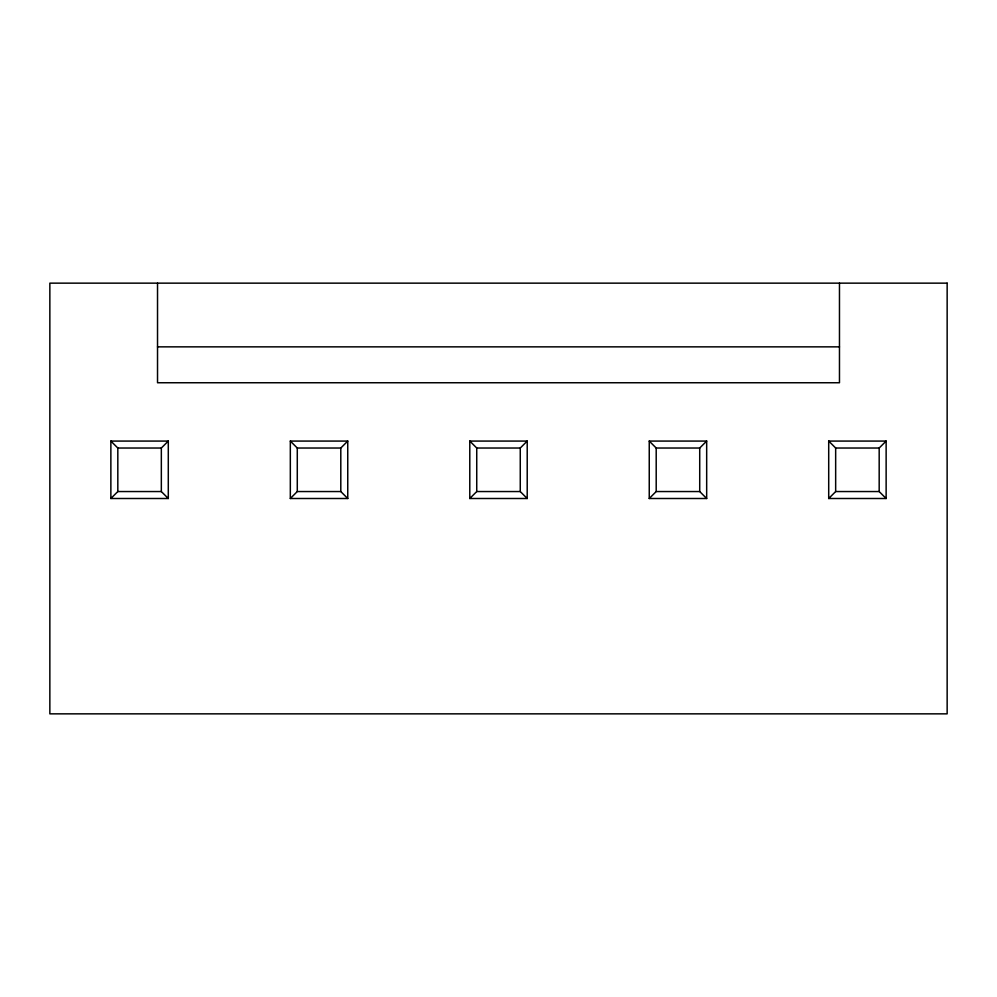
<?xml version="1.0" encoding="UTF-8"?>
<svg xmlns="http://www.w3.org/2000/svg" width="997" height="997" viewBox="0 0 997 997"><rect width="100%" height="100%" fill="white"/><g stroke="black" fill="none" stroke-linecap="round" stroke-linejoin="round"><path stroke-width="1.5" d="M110.866 498.5L117.82 491.546L117.82 448.027L110.866 441.073L110.866 498.5L168.294 498.5L168.294 441.073L110.866 441.073M168.294 498.5L161.34 491.546L161.34 448.027L168.294 441.073M290.326 498.5L297.28 491.546L340.8 491.546L347.754 498.5L290.326 498.5L290.326 441.073L347.754 441.073L347.754 498.5M340.8 491.546L340.8 448.027L347.754 441.073M469.786 498.5L476.74 491.546L520.26 491.546L527.214 498.5L469.786 498.5L469.786 441.073L527.214 441.073L527.214 498.5M469.786 441.073L476.74 448.027L520.26 448.027L527.214 441.073M649.246 498.5L656.2 491.546L699.72 491.546L706.674 498.5L649.246 498.5L649.246 441.073L706.674 441.073L706.674 498.5M649.246 441.073L656.2 448.027L699.72 448.027L706.674 441.073M828.706 498.5L835.66 491.546L879.18 491.546L886.134 498.5L828.706 498.5L828.706 441.073L886.134 441.073L886.134 498.5M828.706 441.073L835.66 448.027L879.18 448.027L886.134 441.073M157.526 346.856L839.474 346.856M117.82 448.027L161.34 448.027M290.326 441.073L297.28 448.027L340.8 448.027M117.82 491.546L161.34 491.546M879.18 448.027L879.18 491.546M839.474 283.148L839.474 382.748L157.526 382.748L157.526 283.148M835.66 448.027L835.66 491.546M699.72 448.027L699.72 491.546M656.2 448.027L656.2 491.546M520.26 448.027L520.26 491.546M476.74 448.027L476.74 491.546M297.28 448.027L297.28 491.546M947.15 283.148L49.85 283.148L49.85 713.852L947.15 713.852L947.15 283.148"/></g></svg>
